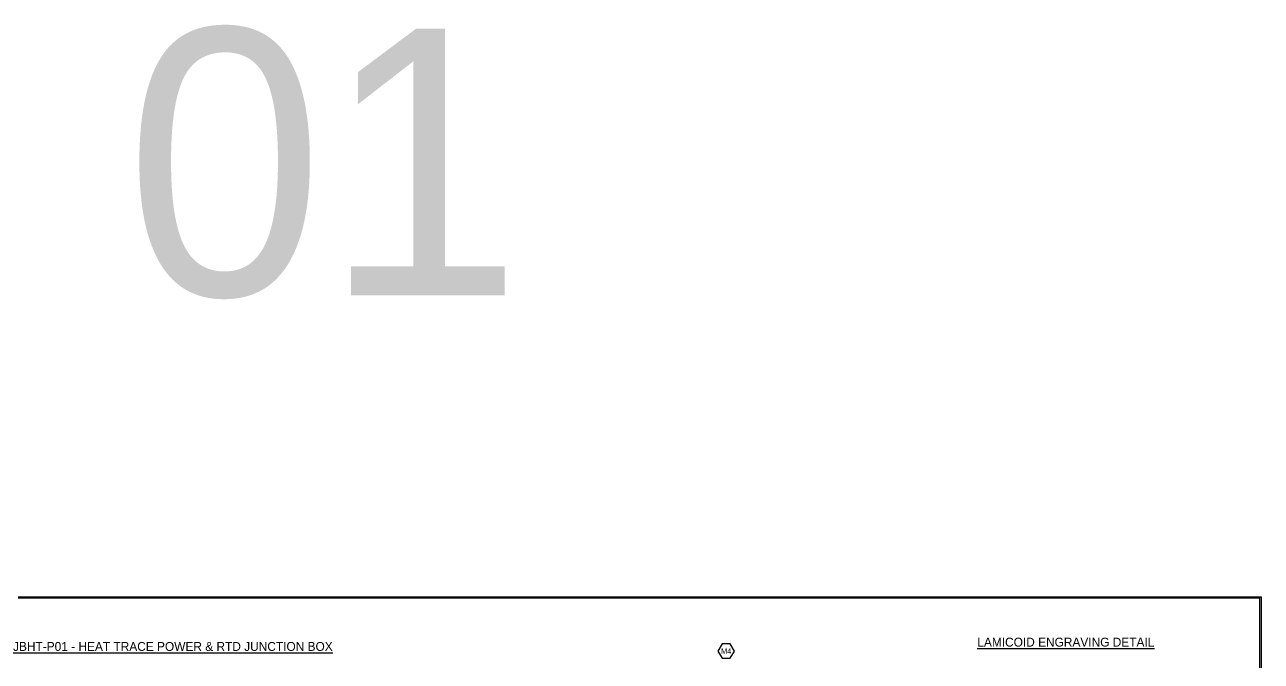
# Model space of a CAD drawing. Extents: x -790 to 844, y 0 to 794.
# Drawn here: x 287 to 844, y 507 to 794 of the extents above; entities that cross this region are included whole.
import ezdxf
from ezdxf.enums import TextEntityAlignment as Align

# ---------------------------------------------------------------- set-up
doc = ezdxf.new("R2010")
doc.units = 0
doc.header["$LTSCALE"] = 10
doc.header["$MEASUREMENT"] = 0
for name, color, linetype in [('TEXT-2', 2, 'Continuous'), ('TITLE', 7, 'Continuous'), ('Wipeout', 7, 'Continuous')]:
    doc.layers.add(name, color=color, linetype=linetype)
doc.layers.add('View', color=251, linetype='Continuous', plot=False)
doc.styles.add('Scovan Elec', font='FRAMDCN.TTF')
doc.styles.get("Standard").update_dxf_attribs({"font": 'FRAMDCN.TTF'})

# ---------------------------------------------------------------- blocks, each defined once
blk = doc.blocks.new('G-MaterialTag')
blk.add_wipeout([(-1.85, 3.2), (1.85, 3.2), (3.7, 0), (1.85, -3.2), (-1.85, -3.2), (-3.7, 0)]).dxf.layer = 'Wipeout'
blk.add_lwpolyline([(3.7, 0), (1.85, 3.2), (-1.85, 3.2), (-3.7, 0), (-1.85, -3.2), (1.85, -3.2)], close=True)
at = {"color": 2}
blk.add_attdef('TAG1', text='', height=2.5, dxfattribs=at).set_placement((0, 0), align=Align.MIDDLE)
blk.add_attdef('TAG2', text='', height=2.5, dxfattribs=at).set_placement((3, -3), align=Align.MIDDLE_LEFT)

msp = doc.modelspace()

# ---------------------------------------------------------------- linework, layer by layer
at = {"layer": 'TITLE'}
msp.add_lwpolyline([(0, 536.37), (843.77, 536.37), (843.77, 42.04), (0, 42.04)], close=True, dxfattribs=at)
at = {"layer": 'View'}
msp.add_lwpolyline([(0, 536), (843, 536), (843, 43), (0, 43)], close=True, dxfattribs=at)

# ---------------------------------------------------------------- texts
at = {"color": 251, "style": 'Scovan Elec'}
msp.add_text('01', height=120, dxfattribs=at).set_placement((421.89, 732), align=Align.MIDDLE)
at = {"layer": 'TEXT-2', "char_height": 4, "style": 'Scovan Elec'}
for s, insert, attachment_point in [('{\\LLAMICOID ENGRAVING DETAIL}', (716, 518), 1), ('{\\LJBHT-P01 - HEAT TRACE POWER & RTD JUNCTION BOX}', (354, 512), 8)]:
    msp.add_mtext(s, dxfattribs=dict(at, insert=insert, attachment_point=attachment_point))

# ---------------------------------------------------------------- next in the draw order: block references
at = {"layer": 'TEXT-2'}
msp.add_blockref('G-MaterialTag', (603, 512), dxfattribs=at).add_auto_attribs({'TAG1': 'M4'})

doc.saveas('drawing.dxf')
